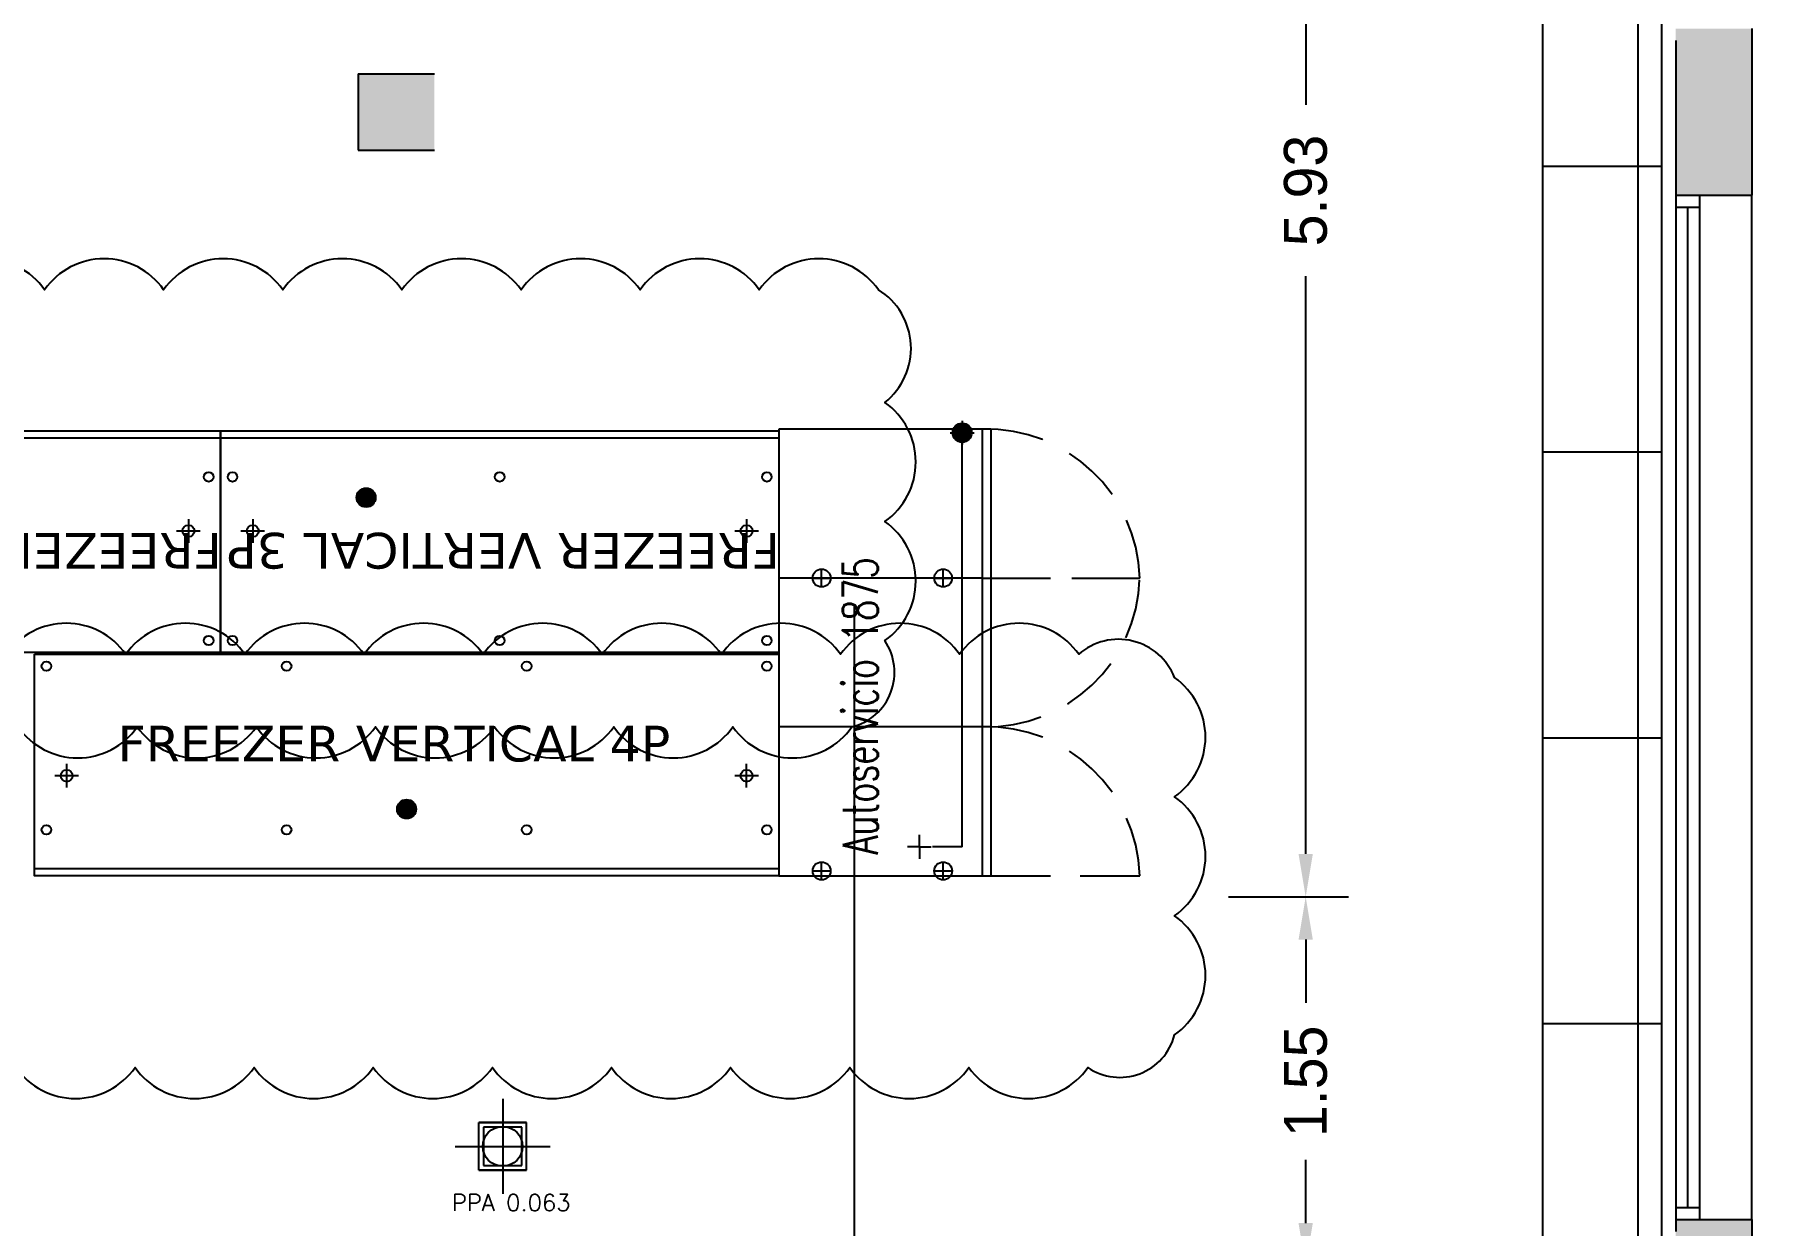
# Model space of a CAD drawing. Header units: metres. Extents: x 95 to 486, y 2972 to 3465.
# Drawn here: x 229.1 to 236.34, y 3390.03 to 3395.03 of the extents above; entities that cross this region are included whole.
import ezdxf
from ezdxf.enums import TextEntityAlignment as Align

# ---------------------------------------------------------------- set-up
doc = ezdxf.new("R2010")
doc.units = ezdxf.units.M
doc.linetypes.add('DASHED2', pattern=[0.375, 0.25, -0.125])
for name, color, linetype in [('0_MUROS', 7, 'Continuous'), ('0_PUERTAS-VENTANAS', 3, 'Continuous'), ('C_COTAS', 5, 'Continuous'), ('E-EXHIBIDORAS', 8, 'Continuous'), ('E-TXT', 7, 'Continuous'), ('E_EXHIBIDORAS', 1, 'Continuous'), ('E_GONDOLAS', 1, 'Continuous'), ('I_DESAGUES', 224, 'Continuous'), ('T_EQUIPAMIENTO', 5, 'Continuous')]:
    doc.layers.add(name, color=color, linetype=linetype)
doc.styles.add('ROMANS', font='romans.shx', dxfattribs={"width": 0.8, "height": 0.15})
doc.dimstyles.new('STANDARD$0', dxfattribs={"dimtxt": 0.2, "dimasz": 0.18, "dimexe": 0.18, "dimexo": 0.0625, "dimgap": 0.09, "dimtad": 0, "dimzin": 0, "dimdsep": 46, "dimtxsty": 'ROMANS', "dimblk": 'OBLIQUE', "dimsah": 1, "dimcen": 0.09, "dimse1": 1, "dimse2": 1, "dimadec": 0, "dimazin": 0, "dimtfac": 1, "dimtofl": 0, "dimtmove": 0, "dimatfit": 3, "dimldrblk": 'OBLIQUE', "dimfxl": 1, "dimtolj": 1, "dimtzin": 0, "dimarcsym": 0})

# ---------------------------------------------------------------- blocks, each defined once
blk = doc.blocks.new('*D254')
at = {"layer": 'C_COTAS', "color": 0, "lineweight": -2, "transparency": 16777216}
for p, q in [((234.1123, 3391.4145), (234.6156, 3391.4145)), ((234.4356, 3391.2345), (234.4356, 3390.9695)), ((234.4356, 3390.0445), (234.4356, 3390.3095)), ((233.5623, 3389.8645), (234.6156, 3389.8645))]:
    blk.add_line(p, q, dxfattribs=at)
at = {"layer": 'C_COTAS', "color": 0, "transparency": 16777216}
for points in [[(234.4056, 3391.2345), (234.4656, 3391.2345), (234.4356, 3391.4145)], [(234.4056, 3390.0445), (234.4656, 3390.0445), (234.4356, 3389.8645)]]:
    blk.add_solid(points, dxfattribs=at)
at = {"layer": 'DEFPOINTS', "color": 0, "transparency": 16777216}
for p in [(234.0498, 3391.4145), (234.4356, 3391.4145), (233.4998, 3389.8645)]:
    blk.add_point(p, dxfattribs=at)
at = {"layer": 'C_COTAS', "color": 0, "transparency": 16777216, "insert": (234.4356, 3390.6395), "char_height": 0.18, "attachment_point": 5, "rotation": 90}
blk.add_mtext('\\A1;1.55', dxfattribs=at)
blk = doc.blocks.new('*D256')
at = {"layer": 'C_COTAS', "color": 0, "lineweight": -2, "transparency": 16777216}
for p, q in [((234.1123, 3397.3445), (234.6156, 3397.3445)), ((234.4356, 3397.1645), (234.4356, 3394.7395)), ((234.4356, 3391.5945), (234.4356, 3394.0195)), ((234.1123, 3391.4145), (234.6156, 3391.4145))]:
    blk.add_line(p, q, dxfattribs=at)
at = {"layer": 'C_COTAS', "color": 0, "transparency": 16777216}
for points in [[(234.4056, 3397.1645), (234.4656, 3397.1645), (234.4356, 3397.3445)], [(234.4056, 3391.5945), (234.4656, 3391.5945), (234.4356, 3391.4145)]]:
    blk.add_solid(points, dxfattribs=at)
at = {"layer": 'DEFPOINTS', "color": 0, "transparency": 16777216}
for p in [(234.0498, 3397.3445), (234.4356, 3397.3445), (234.0498, 3391.4145)]:
    blk.add_point(p, dxfattribs=at)
at = {"layer": 'C_COTAS', "color": 0, "transparency": 16777216, "insert": (234.4356, 3394.3795), "char_height": 0.18, "attachment_point": 5, "rotation": 90}
blk.add_mtext('\\A1;5.93', dxfattribs=at)
blk = doc.blocks.new('ppa 0.063')
at = {"layer": 'I_DESAGUES'}
for p, q in [((344.6073, -182.2272), (344.6073, -182.6272)), ((344.5073, -182.5273), (344.5073, -182.3272)), ((344.5073, -182.5273), (344.5073, -182.3272)), ((344.5073, -182.5273), (344.5073, -182.3272)), ((344.5073, -182.5273), (344.5073, -182.3272)), ((344.5073, -182.3272), (344.7073, -182.3272)), ((344.7073, -182.3272), (344.5073, -182.3272)), ((344.6873, -182.3472), (344.5273, -182.3472)), ((344.5273, -182.3472), (344.5273, -182.5073)), ((344.6873, -182.5073), (344.6873, -182.3472)), ((344.7073, -182.5273), (344.7073, -182.3272)), ((344.4073, -182.4272), (344.8073, -182.4272)), ((344.7073, -182.5273), (344.5073, -182.5273)), ((344.5073, -182.5273), (344.7073, -182.5273)), ((344.5273, -182.5073), (344.6873, -182.5073))]:
    blk.add_line(p, q, dxfattribs=at)
blk.add_circle((344.6073, -182.4272), 0.0833, dxfattribs=at)
at = {"layer": 'I_DESAGUES', "style": 'ROMANS'}
blk.add_text('PPA 0.063', height=0.07, dxfattribs=at).set_placement((344.643, -182.6636), align=Align.MIDDLE_CENTER)
blk = doc.blocks.new('freezer 4p')
at = {"layer": 'E_EXHIBIDORAS'}
blk.add_hatch(color=256, dxfattribs=at).paths.add_polyline_path([(8894.2829, 4798.8203, 1), (8894.2029, 4798.8203, 1)])
for p, q in [((8892.8659, 4798.9603), (8892.7659, 4798.9603)), ((8892.8159, 4798.9103), (8892.8159, 4799.0103)), ((8895.7199, 4798.9603), (8895.6199, 4798.9603)), ((8895.6699, 4798.9103), (8895.6699, 4799.0103)), ((8892.6809, 4798.5703), (8895.8049, 4798.5703))]:
    blk.add_line(p, q, dxfattribs=at)
blk.add_lwpolyline([(8892.6809, 4799.4703), (8895.8049, 4799.4703), (8895.8049, 4798.5403), (8892.6809, 4798.5403), (8892.6809, 4799.4703)], dxfattribs=at)
for centre, radius in [((8892.7309, 4799.4203), 0.02), ((8893.7389, 4799.4203), 0.02), ((8894.7469, 4799.4203), 0.02), ((8895.7549, 4799.4203), 0.02), ((8892.8159, 4798.9603), 0.025), ((8895.6699, 4798.9603), 0.025), ((8894.2429, 4798.8203), 0.04), ((8892.7309, 4798.7333), 0.02), ((8893.7389, 4798.7333), 0.02), ((8894.7469, 4798.7333), 0.02), ((8895.7549, 4798.7333), 0.02)]:
    blk.add_circle(centre, radius, dxfattribs=at)
at = {"layer": 'T_EQUIPAMIENTO', "color": 5, "insert": (8893.0294, 4799.1703), "char_height": 0.15, "width": 2.495107, "attachment_point": 1}
blk.add_mtext('{\\fVerdana|b0|i0|c0|p34;FREEZER VERTICAL 4P}', dxfattribs=at)
blk = doc.blocks.new('freezer 3p')
at = {"layer": 'E_EXHIBIDORAS'}
blk.add_hatch(color=256, dxfattribs=at).paths.add_polyline_path([(8894.4531, 2554.0794, 1), (8894.3731, 2554.0794, 1)])
for p, q in [((8892.6809, 2554.7294), (8895.0239, 2554.7294)), ((8892.6809, 2553.7994), (8892.6809, 2554.7294)), ((8895.0239, 2554.7294), (8895.0239, 2553.7994)), ((8892.8159, 2554.1693), (8892.8159, 2554.2693)), ((8894.8889, 2554.1694), (8894.8889, 2554.2694)), ((8892.8659, 2554.2193), (8892.7659, 2554.2193)), ((8894.9389, 2554.2194), (8894.8389, 2554.2194)), ((8892.681, 2553.8294), (8895.0239, 2553.8294)), ((8895.0239, 2553.7994), (8892.6809, 2553.7994))]:
    blk.add_line(p, q, dxfattribs=at)
for centre, radius in [((8892.7309, 2554.6794), 0.02), ((8893.8524, 2554.6794), 0.02), ((8894.9739, 2554.6794), 0.02), ((8892.8159, 2554.2193), 0.025), ((8894.8889, 2554.2194), 0.025), ((8894.4131, 2554.0794), 0.04), ((8892.7309, 2553.9924), 0.02), ((8893.8524, 2553.9924), 0.02), ((8894.9739, 2553.9924), 0.02)]:
    blk.add_circle(centre, radius, dxfattribs=at)
at = {"layer": 'E_EXHIBIDORAS', "color": 5, "insert": (8892.6763, 2554.3772), "char_height": 0.15, "width": 2.495107, "attachment_point": 1}
blk.add_mtext('{\\fVerdana|b0|i0|c0|p34;FREEZER VERTICAL 3P}', dxfattribs=at)
blk = doc.blocks.new('COSTAN-REFERENCIA DE DESAGÜES')
at = {"layer": 'E-EXHIBIDORAS'}
blk.add_hatch(color=256, dxfattribs=at).paths.add_polyline_path([(40, 0, 1), (-40, 0, 1)])
blk.add_circle((0, 0), 40, dxfattribs=at)
blk = doc.blocks.new('ESQUINA')
at = {"layer": 'E-EXHIBIDORAS'}
for p, q in [((232.7338, 3384.0696), (230.8588, 3384.0696)), ((230.8588, 3384.0696), (230.8588, 3383.2146)), ((231.4838, 3383.1796), (231.4838, 3384.0696)), ((232.1088, 3383.2146), (232.1088, 3384.0696)), ((232.7338, 3383.1796), (232.7338, 3384.0696)), ((230.8788, 3383.9272), (230.8788, 3383.8519)), ((232.1088, 3383.9272), (232.1088, 3383.8519)), ((230.8411, 3383.8896), (230.9164, 3383.8896)), ((232.0711, 3383.8896), (232.1464, 3383.8896)), ((230.9804, 3383.4796), (230.9804, 3383.5296)), ((230.8788, 3383.4172), (230.8788, 3383.3419)), ((230.9804, 3383.4796), (230.9304, 3383.4796)), ((230.9804, 3383.4796), (230.9804, 3383.4296)), ((230.9804, 3383.4796), (231.0304, 3383.4796)), ((230.9804, 3383.2996), (230.9804, 3383.4246)), ((232.1088, 3383.4172), (232.1088, 3383.3419)), ((230.8411, 3383.3796), (230.9164, 3383.3796)), ((232.0711, 3383.3796), (232.1464, 3383.3796)), ((232.7188, 3383.3496), (232.7188, 3383.2496)), ((230.9804, 3383.2996), (232.7338, 3383.2996)), ((232.7688, 3383.2996), (232.6688, 3383.2996)), ((230.8588, 3383.2146), (232.7338, 3383.2146)), ((230.8588, 3383.2146), (230.8588, 3383.1796)), ((232.7338, 3383.1796), (230.8588, 3383.1796))]:
    blk.add_line(p, q, dxfattribs=at)
at = {"layer": 'E-EXHIBIDORAS', "linetype": 'DASHED2'}
for p, q in [((232.1088, 3383.2146), (232.1088, 3382.5546)), ((230.8588, 3383.1796), (230.8588, 3382.5546)), ((232.1088, 3383.1796), (232.1088, 3382.5546))]:
    blk.add_line(p, q, dxfattribs=at)
at = {"layer": 'E-EXHIBIDORAS'}
for centre in [(230.8788, 3383.8896), (232.1088, 3383.8896), (230.8788, 3383.3796), (232.1088, 3383.3796)]:
    blk.add_circle(centre, 0.0376, dxfattribs=at)
at = {"layer": 'E-EXHIBIDORAS', "linetype": 'DASHED2'}
for centre, start, end in [((230.8413, 3383.1971), 271.5602, 1.5602), ((232.1263, 3383.1971), 178.4398, 268.4398), ((232.0913, 3383.1971), 271.5602, 1.5602)]:
    blk.add_arc(centre, 0.6427, start, end, dxfattribs=at)
at = {"layer": 'E-EXHIBIDORAS', "xscale": 0.001, "yscale": 0.001, "zscale": 0.001}
blk.add_blockref('COSTAN-REFERENCIA DE DESAGÜES', (232.7188, 3383.2996), dxfattribs=at)
at = {"layer": 'E-TXT', "insert": (230.9476, 3383.8014), "char_height": 0.148, "attachment_point": 1}
blk.add_mtext_dynamic_manual_height_columns('{\\Fromans|c0;\\W0.7;Autoservicio 1875}', width=2517.267036, gutter_width=1.3826, heights=[0], dxfattribs=at)

msp = doc.modelspace()

# ---------------------------------------------------------------- hatches: boundary and pattern name
at = {"layer": '0_MUROS'}
h = msp.add_hatch(color=256, dxfattribs=at)
h.paths.add_polyline_path([(236.3086, 3395.0595), (235.9886, 3395.0595), (235.9886, 3394.3595), (236.3086, 3394.3595)])
h.paths.add_polyline_path([(236.3086, 3390.0595), (235.9886, 3390.0595), (235.9886, 3389.3595), (236.3086, 3389.3595)])
h.paths.add_polyline_path([(236.3086, 3385.0595), (235.9886, 3385.0595), (235.9886, 3384.3645), (236.3086, 3384.3645)])
h.paths.add_polyline_path([(236.3442, 3379.7395), (236.3086, 3379.7395), (236.3086, 3380.0695), (235.9886, 3380.0695), (235.9886, 3379.2795), (236.3446, 3379.2795)])
msp.add_hatch(color=256, dxfattribs=at).paths.add_polyline_path([(230.7786, 3394.8695), (230.4586, 3394.8695), (230.4586, 3394.5495), (230.7786, 3394.5495)])

# ---------------------------------------------------------------- linework, layer by layer
at = {"ltscale": 0.25}
msp.add_line((232.5421, 3388.3927), (232.5421, 3392.634), dxfattribs=at)
for points in [[(229.0311, 3392.1276, 0.520567), (229.5311, 3392.1276, 0.520567), (230.0311, 3392.1276, 0.520567), (230.5311, 3392.1276, 0.520567), (231.0311, 3392.1276, 0.520567), (231.5311, 3392.1276, 0.520567), (232.0311, 3392.1276, 0.520567), (232.5311, 3392.1276, 0.520567), (232.6689, 3392.4898, 0.520567), (232.6689, 3392.9898, 0.520567), (232.6689, 3393.4898, 0.520567), (232.642, 3393.9629, 0.520567), (232.142, 3393.9629, 0.520567), (231.642, 3393.9629, 0.520567), (231.142, 3393.9629, 0.520567), (230.642, 3393.9629, 0.520567), (230.142, 3393.9629, 0.520567), (229.642, 3393.9629, 0.520567), (229.142, 3393.9629, 0.520567), (228.642, 3393.9629, 0.520567)], [(229.0218, 3390.6977, 0.520567), (229.5218, 3390.6977, 0.520567), (230.0218, 3390.6977, 0.520567), (230.5218, 3390.6977, 0.520567), (231.0218, 3390.6977, 0.520567), (231.5218, 3390.6977, 0.520567), (232.0218, 3390.6977, 0.520567), (232.5218, 3390.6977, 0.520567), (233.0218, 3390.6977, 0.520567), (233.5218, 3390.6977, 0.520567), (233.885, 3390.8345, 0.520567), (233.885, 3391.3345, 0.520567), (233.885, 3391.8345, 0.520567), (233.885, 3392.3345, 0.520567), (233.4831, 3392.4326, 0.520567), (232.9831, 3392.4326, 0.520567), (232.4831, 3392.4326, 0.520567), (231.9831, 3392.4326, 0.520567), (231.4831, 3392.4326, 0.520567), (230.9831, 3392.4326, 0.520567), (230.4831, 3392.4326, 0.520567), (229.9831, 3392.4326, 0.520567), (229.4831, 3392.4326, 0.520567), (228.9831, 3392.4326, 0.520567)]]:
    msp.add_lwpolyline(points, format="xyb")
at = {"layer": '0_MUROS'}
for p, q in [((235.9886, 3395.0095), (235.9886, 3394.3095)), ((236.3086, 3395.0595), (236.3086, 3394.3595)), ((230.4586, 3394.8695), (230.4586, 3394.5495)), ((230.4586, 3394.8695), (230.7786, 3394.8695)), ((230.4586, 3394.5495), (230.7786, 3394.5495)), ((235.9886, 3394.3595), (236.3086, 3394.3595)), ((235.9886, 3390.0595), (236.3086, 3390.0595)), ((236.3086, 3390.0595), (236.3086, 3389.3595))]:
    msp.add_line(p, q, dxfattribs=at)
at = {"layer": '0_MUROS', "color": 2}
msp.add_line((236.3086, 3390.0595), (236.3086, 3394.3595), dxfattribs=at)
at = {"layer": '0_PUERTAS-VENTANAS'}
for p, q in [((236.0886, 3394.3595), (236.0886, 3390.0595)), ((235.9886, 3394.3095), (236.0886, 3394.3095)), ((235.9886, 3394.3095), (235.9886, 3390.0095)), ((236.0386, 3394.3095), (236.0386, 3390.1095)), ((235.9886, 3390.1095), (236.0886, 3390.1095))]:
    msp.add_line(p, q, dxfattribs=at)
at = {"layer": 'E_GONDOLAS'}
for p, q in [((235.4296, 3396.8809), (235.4296, 3378.8809)), ((235.8296, 3396.8809), (235.8296, 3378.8809)), ((235.9296, 3396.8809), (235.9296, 3378.8809)), ((235.9296, 3394.4809), (235.4296, 3394.4809)), ((235.9296, 3393.2809), (235.4296, 3393.2809)), ((235.9296, 3392.0809), (235.4296, 3392.0809)), ((235.9296, 3390.8809), (235.4296, 3390.8809))]:
    msp.add_line(p, q, dxfattribs=at)

# ---------------------------------------------------------------- block references
at = {"rotation": 89.99999999999999}
msp.add_blockref('ESQUINA', (3616.2935, 3160.6439), dxfattribs=at)
at = {"layer": 'E_EXHIBIDORAS', "rotation": 180}
for p in [(9122.5618, 5947.1695), (9124.9048, 5947.1695)]:
    msp.add_blockref('freezer 3p', p, dxfattribs=at)
at = {"layer": 'E_EXHIBIDORAS'}
msp.add_blockref('freezer 4p', (-8663.581, -1407.0377), dxfattribs=at)
at = {"layer": 'I_DESAGUES'}
msp.add_blockref('ppa 0.063', (-113.5423, 3572.7939), dxfattribs=at)

# ---------------------------------------------------------------- dimensions: what is measured, and where the dimension line sits
at = {"layer": 'C_COTAS'}
for base, p1, p2, picture, middle in [((234.4356, 3397.3445), (234.0498, 3391.4145), (234.0498, 3397.3445), '*D256', (234.4356, 3394.3795)), ((234.4356, 3391.4145), (233.4998, 3389.8645), (234.0498, 3391.4145), '*D254', (234.4356, 3390.6395))]:
    dim = msp.add_linear_dim(base=base, p1=p1, p2=p2, angle=90, dimstyle='STANDARD$0', override={"dimtxt": 0.18, "dimtxsty": 'Standard', "dimsah": 0, "dimse1": 0, "dimse2": 0}, dxfattribs=at)
    dim.commit()
    dim.dimension.update_dxf_attribs({"geometry": picture, "text_midpoint": middle})

doc.saveas('drawing.dxf')
